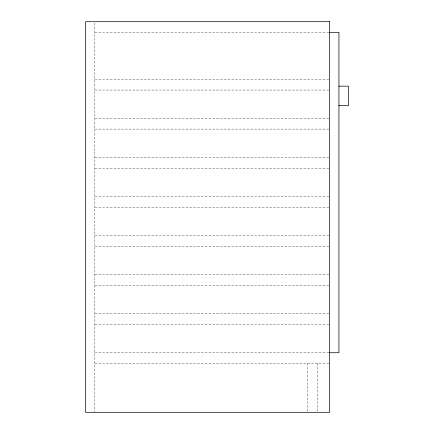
<?xml version="1.0" encoding="UTF-8"?>
<svg xmlns="http://www.w3.org/2000/svg" width="434" height="434" viewBox="0 0 434 434"><rect width="100%" height="100%" fill="white"/><g stroke="black" fill="none" stroke-linecap="round" stroke-linejoin="round"><path stroke-width="0.33" stroke-dasharray="2.17 1.63" d="M94.818 32.441L328.988 32.441M94.818 79.313L328.988 79.313M94.818 90.055L328.988 90.055M94.818 118.373L328.988 118.373M94.818 129.115L328.988 129.115M94.818 157.433L328.988 157.433M94.818 168.175L328.988 168.175M94.818 196.493L328.988 196.493M94.818 207.235L328.988 207.235M94.818 235.553L328.988 235.553M94.818 246.295L328.988 246.295M94.818 274.613L328.988 274.613M94.818 285.355L328.988 285.355M94.818 313.673L328.988 313.673M94.818 324.415L328.988 324.415M94.818 352.733L328.988 352.733M94.818 363.475L328.988 363.475M317.46 363.475L317.46 411.622M307.695 363.475L307.695 411.622M94.818 23.04L94.818 412.3"/><path stroke-width="0.65" d="M329.666 32.441L338.943 32.441L338.943 352.733L329.666 352.733M338.694 86.149L348.459 86.149L348.459 105.679L338.694 105.679M329.666 21.7L85.541 21.7L85.541 412.3L329.666 412.3L329.666 21.7"/></g></svg>
